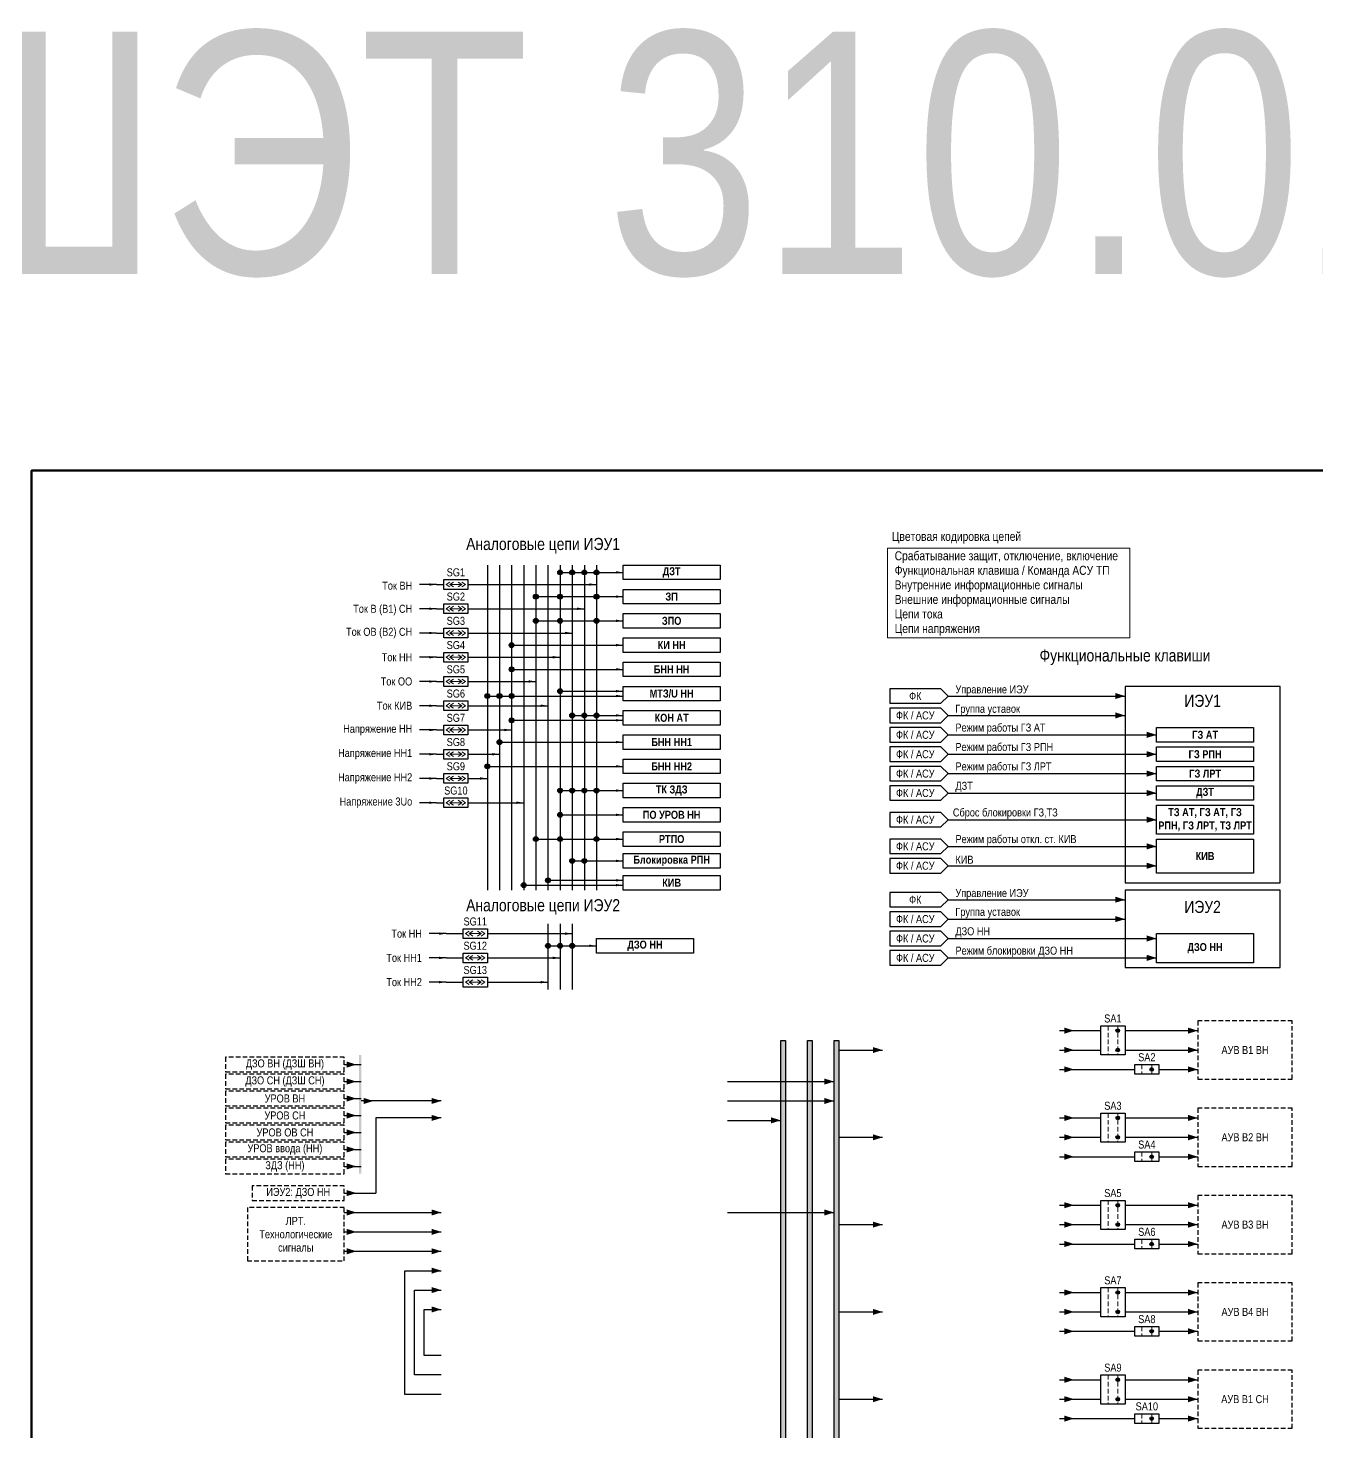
# Model space of a CAD drawing. Header units: millimetres. Extents: x 25558 to 49929, y 1902 to 19390.
# Drawn here: x 26077 to 26608, y 14968 to 15546 of the extents above; entities that cross this region are included whole.
import ezdxf
from ezdxf.enums import TextEntityAlignment as Align

# ---------------------------------------------------------------- set-up
doc = ezdxf.new("R2010")
doc.units = ezdxf.units.MM
doc.linetypes.add('штриховая2', pattern=[9.525, 6.35, -3.175])
for name, color, linetype, lineweight in [('Основная', 7, 'Continuous', 30), ('Отключение_включение', 1, 'Continuous', 30), ('Тонкая', 7, 'Continuous', 5), ('Цепи внешние', 84, 'Continuous', 30), ('Цепи внутренние', 5, 'Continuous', 30), ('Цепи ТН', 200, 'Continuous', 30), ('Цепи ТТ', 23, 'Continuous', 30), ('Цепь - ФК и АСУ', 132, 'Continuous', 30), ('Штриховая', 7, 'штриховая2', 20)]:
    doc.layers.add(name, color=color, linetype=linetype, lineweight=lineweight)
doc.styles.add('Narrow', font='ARIALN.TTF')

msp = doc.modelspace()

# ---------------------------------------------------------------- hatches: boundary and pattern name
h = msp.add_hatch(color=1)
h.dxf.hatch_style = 1
h.paths.add_polyline_path([(26213, 15074), (26214, 15074), (26214, 15123), (26213, 15123)])
at = {"layer": 'Отключение_включение'}
h = msp.add_hatch(color=256, dxfattribs=at)
h.dxf.hatch_style = 1
h.paths.add_polyline_path([(26411, 15129), (26409, 15129), (26409, 14644), (26411, 14644)])
at = {"layer": 'Тонкая', "lineweight": 25, "ltscale": 0.25}
h = msp.add_hatch(color=256, dxfattribs=at)
edge = h.paths.add_edge_path()
edge.add_arc((26526, 15133), 0.75, 0, 360)
h = msp.add_hatch(color=256, dxfattribs=at)
edge = h.paths.add_edge_path()
edge.add_arc((26526, 15125), 0.75, 0, 360)
h = msp.add_hatch(color=256, dxfattribs=at)
edge = h.paths.add_edge_path()
edge.add_arc((26540, 15117), 0.75, 0, 360)
h = msp.add_hatch(color=256, dxfattribs=at)
edge = h.paths.add_edge_path()
edge.add_arc((26526, 15097), 0.75, 0, 360)
h = msp.add_hatch(color=256, dxfattribs=at)
edge = h.paths.add_edge_path()
edge.add_arc((26526, 15089), 0.75, 0, 360)
h = msp.add_hatch(color=256, dxfattribs=at)
edge = h.paths.add_edge_path()
edge.add_arc((26540, 15081), 0.75, 0, 360)
h = msp.add_hatch(color=256, dxfattribs=at)
edge = h.paths.add_edge_path()
edge.add_arc((26526, 15061), 0.75, 0, 360)
h = msp.add_hatch(color=256, dxfattribs=at)
edge = h.paths.add_edge_path()
edge.add_arc((26526, 15053), 0.75, 0, 360)
h = msp.add_hatch(color=256, dxfattribs=at)
edge = h.paths.add_edge_path()
edge.add_arc((26540, 15045), 0.75, 0, 360)
h = msp.add_hatch(color=256, dxfattribs=at)
edge = h.paths.add_edge_path()
edge.add_arc((26526, 15025), 0.75, 0, 360)
h = msp.add_hatch(color=256, dxfattribs=at)
edge = h.paths.add_edge_path()
edge.add_arc((26526, 15017), 0.75, 0, 360)
h = msp.add_hatch(color=256, dxfattribs=at)
edge = h.paths.add_edge_path()
edge.add_arc((26540, 15009), 0.75, 0, 360)
h = msp.add_hatch(color=256, dxfattribs=at)
edge = h.paths.add_edge_path()
edge.add_arc((26526, 14989), 0.75, 0, 360)
h = msp.add_hatch(color=256, dxfattribs=at)
edge = h.paths.add_edge_path()
edge.add_arc((26526, 14981), 0.75, 0, 360)
h = msp.add_hatch(color=256, dxfattribs=at)
edge = h.paths.add_edge_path()
edge.add_arc((26540, 14973), 0.75, 0, 360)
at = {"layer": 'Цепи внутренние', "ltscale": 0.3}
h = msp.add_hatch(color=256, dxfattribs=at)
h.dxf.hatch_style = 1
h.paths.add_polyline_path([(26389, 15129), (26387, 15129), (26387, 14644), (26389, 14644)])
h = msp.add_hatch(color=256, dxfattribs=at)
h.dxf.hatch_style = 1
h.paths.add_polyline_path([(26400, 15129), (26398, 15129), (26398, 14644), (26400, 14644)])
at = {"layer": 'Цепи ТН'}
h = msp.add_hatch(color=256, dxfattribs=at)
h.dxf.hatch_style = 1
h.paths.add_polyline_path([(26277, 15292, 1), (26275, 15292, 1)])
h = msp.add_hatch(color=256, dxfattribs=at)
h.dxf.hatch_style = 1
h.paths.add_polyline_path([(26277, 15282, 1), (26275, 15282, 1)])
h = msp.add_hatch(color=256, dxfattribs=at)
h.dxf.hatch_style = 1
h.paths.add_polyline_path([(26267, 15271, 1), (26265, 15271, 1)])
h = msp.add_hatch(color=256, dxfattribs=at)
h.dxf.hatch_style = 1
h.paths.add_polyline_path([(26272, 15271, 1), (26270, 15271, 1)])
h = msp.add_hatch(color=256, dxfattribs=at)
h.dxf.hatch_style = 1
h.paths.add_polyline_path([(26277, 15271, 1), (26275, 15271, 1)])
h = msp.add_hatch(color=256, dxfattribs=at)
h.dxf.hatch_style = 1
h.paths.add_polyline_path([(26277, 15261, 1), (26275, 15261, 1)])
h = msp.add_hatch(color=256, dxfattribs=at)
h.dxf.hatch_style = 1
h.paths.add_polyline_path([(26272, 15252, 1), (26270, 15252, 1)])
h = msp.add_hatch(color=256, dxfattribs=at)
h.dxf.hatch_style = 1
h.paths.add_polyline_path([(26267, 15242, 1), (26265, 15242, 1)])
h = msp.add_hatch(color=256, dxfattribs=at)
h.dxf.hatch_style = 1
h.paths.add_polyline_path([(26282, 15193, 1), (26280, 15193, 1)])
at = {"layer": 'Цепи ТТ'}
h = msp.add_hatch(color=256, dxfattribs=at)
h.dxf.hatch_style = 1
h.paths.add_polyline_path([(26297, 15322, 1), (26295, 15322, 1)])
h = msp.add_hatch(color=256, dxfattribs=at)
h.dxf.hatch_style = 1
h.paths.add_polyline_path([(26302, 15322, 1), (26300, 15322, 1)])
h = msp.add_hatch(color=256, dxfattribs=at)
h.dxf.hatch_style = 1
h.paths.add_polyline_path([(26307, 15322, 1), (26305, 15322, 1)])
h = msp.add_hatch(color=256, dxfattribs=at)
h.dxf.hatch_style = 1
h.paths.add_polyline_path([(26312, 15322, 1), (26310, 15322, 1)])
h = msp.add_hatch(color=256, dxfattribs=at)
h.dxf.hatch_style = 1
h.paths.add_polyline_path([(26287, 15312, 1), (26285, 15312, 1)])
h = msp.add_hatch(color=256, dxfattribs=at)
h.dxf.hatch_style = 1
h.paths.add_polyline_path([(26297, 15312, 1), (26295, 15312, 1)])
h = msp.add_hatch(color=256, dxfattribs=at)
h.dxf.hatch_style = 1
h.paths.add_polyline_path([(26312, 15312, 1), (26310, 15312, 1)])
h = msp.add_hatch(color=256, dxfattribs=at)
h.dxf.hatch_style = 1
h.paths.add_polyline_path([(26287, 15302, 1), (26285, 15302, 1)])
h = msp.add_hatch(color=256, dxfattribs=at)
h.dxf.hatch_style = 1
h.paths.add_polyline_path([(26297, 15302, 1), (26295, 15302, 1)])
h = msp.add_hatch(color=256, dxfattribs=at)
h.dxf.hatch_style = 1
h.paths.add_polyline_path([(26312, 15302, 1), (26310, 15302, 1)])
h = msp.add_hatch(color=256, dxfattribs=at)
h.dxf.hatch_style = 1
h.paths.add_polyline_path([(26297, 15273, 1), (26295, 15273, 1)])
h = msp.add_hatch(color=256, dxfattribs=at)
h.dxf.hatch_style = 1
h.paths.add_polyline_path([(26302, 15263, 1), (26300, 15263, 1)])
h = msp.add_hatch(color=256, dxfattribs=at)
h.dxf.hatch_style = 1
h.paths.add_polyline_path([(26307, 15263, 1), (26305, 15263, 1)])
h = msp.add_hatch(color=256, dxfattribs=at)
h.dxf.hatch_style = 1
h.paths.add_polyline_path([(26312, 15263, 1), (26310, 15263, 1)])
h = msp.add_hatch(color=256, dxfattribs=at)
h.dxf.hatch_style = 1
h.paths.add_polyline_path([(26297, 15232, 1), (26295, 15232, 1)])
h = msp.add_hatch(color=256, dxfattribs=at)
h.dxf.hatch_style = 1
h.paths.add_polyline_path([(26302, 15232, 1), (26300, 15232, 1)])
h = msp.add_hatch(color=256, dxfattribs=at)
h.dxf.hatch_style = 1
h.paths.add_polyline_path([(26307, 15232, 1), (26305, 15232, 1)])
h = msp.add_hatch(color=256, dxfattribs=at)
h.dxf.hatch_style = 1
h.paths.add_polyline_path([(26312, 15232, 1), (26310, 15232, 1)])
h = msp.add_hatch(color=256, dxfattribs=at)
h.dxf.hatch_style = 1
h.paths.add_polyline_path([(26297, 15222, 1), (26295, 15222, 1)])
h = msp.add_hatch(color=256, dxfattribs=at)
h.dxf.hatch_style = 1
h.paths.add_polyline_path([(26287, 15212, 1), (26285, 15212, 1)])
h = msp.add_hatch(color=256, dxfattribs=at)
h.dxf.hatch_style = 1
h.paths.add_polyline_path([(26297, 15212, 1), (26295, 15212, 1)])
h = msp.add_hatch(color=256, dxfattribs=at)
h.dxf.hatch_style = 1
h.paths.add_polyline_path([(26312, 15212, 1), (26310, 15212, 1)])
h = msp.add_hatch(color=256, dxfattribs=at)
h.dxf.hatch_style = 1
h.paths.add_polyline_path([(26302, 15203, 1), (26300, 15203, 1)])
h = msp.add_hatch(color=256, dxfattribs=at)
h.dxf.hatch_style = 1
h.paths.add_polyline_path([(26307, 15203, 1), (26305, 15203, 1)])
h = msp.add_hatch(color=256, dxfattribs=at)
h.dxf.hatch_style = 1
h.paths.add_polyline_path([(26292, 15195, 1), (26290, 15195, 1)])
h = msp.add_hatch(color=256, dxfattribs=at)
h.dxf.hatch_style = 1
h.paths.add_polyline_path([(26292, 15168, 1), (26290, 15168, 1)])
h = msp.add_hatch(color=256, dxfattribs=at)
h.dxf.hatch_style = 1
h.paths.add_polyline_path([(26297, 15168, 1), (26295, 15168, 1)])
h = msp.add_hatch(color=256, dxfattribs=at)
h.dxf.hatch_style = 1
h.paths.add_polyline_path([(26302, 15168, 1), (26300, 15168, 1)])

# ---------------------------------------------------------------- linework, layer by layer
at = {"layer": 'Основная'}
for points in [[(26322, 15325), (26362, 15325), (26362, 15319), (26322, 15319)], [(26248, 15319), (26258, 15319), (26258, 15315), (26248, 15315)], [(26322, 15315), (26362, 15315), (26362, 15309), (26322, 15309)], [(26248, 15309), (26258, 15309), (26258, 15305), (26248, 15305)], [(26322, 15305), (26362, 15305), (26362, 15299), (26322, 15299)], [(26248, 15299), (26258, 15299), (26258, 15295), (26248, 15295)], [(26322, 15295), (26362, 15295), (26362, 15289), (26322, 15289)], [(26248, 15289), (26258, 15289), (26258, 15285), (26248, 15285)], [(26322, 15285), (26362, 15285), (26362, 15279), (26322, 15279)], [(26248, 15279), (26258, 15279), (26258, 15275), (26248, 15275)], [(26322, 15275), (26362, 15275), (26362, 15269), (26322, 15269)], [(26248, 15269), (26258, 15269), (26258, 15265), (26248, 15265)], [(26322, 15265), (26362, 15265), (26362, 15259), (26322, 15259)], [(26248, 15259), (26258, 15259), (26258, 15255), (26248, 15255)], [(26542, 15258), (26582, 15258), (26582, 15252), (26542, 15252)], [(26322, 15255), (26362, 15255), (26362, 15249), (26322, 15249)], [(26248, 15249), (26258, 15249), (26258, 15245), (26248, 15245)], [(26322, 15245), (26362, 15245), (26362, 15239), (26322, 15239)], [(26542, 15250), (26582, 15250), (26582, 15244), (26542, 15244)], [(26542, 15242), (26582, 15242), (26582, 15236), (26542, 15236)], [(26248, 15239), (26258, 15239), (26258, 15235), (26248, 15235)], [(26322, 15235), (26362, 15235), (26362, 15229), (26322, 15229)], [(26542, 15234), (26582, 15234), (26582, 15228), (26542, 15228)], [(26248, 15229), (26258, 15229), (26258, 15225), (26248, 15225)], [(26322, 15225), (26362, 15225), (26362, 15219), (26322, 15219)], [(26542, 15226), (26582, 15226), (26582, 15214), (26542, 15214)], [(26322, 15215), (26362, 15215), (26362, 15209), (26322, 15209)], [(26542, 15212), (26582, 15212), (26582, 15198), (26542, 15198)], [(26322, 15206), (26362, 15206), (26362, 15200), (26322, 15200)], [(26322, 15197), (26362, 15197), (26362, 15191), (26322, 15191)], [(26256, 15175), (26266, 15175), (26266, 15171), (26256, 15171)], [(26311, 15171), (26351, 15171), (26351, 15165), (26311, 15165)], [(26542, 15173), (26582, 15173), (26582, 15161), (26542, 15161)], [(26256, 15165), (26266, 15165), (26266, 15161), (26256, 15161)], [(26256, 15155), (26266, 15155), (26266, 15151), (26256, 15151)], [(26519, 15135), (26529, 15135), (26529, 15123), (26519, 15123)], [(26533, 15119), (26543, 15119), (26543, 15115), (26533, 15115)], [(26519, 15099), (26529, 15099), (26529, 15087), (26519, 15087)], [(26533, 15083), (26543, 15083), (26543, 15079), (26533, 15079)], [(26519, 15063), (26529, 15063), (26529, 15051), (26519, 15051)], [(26533, 15047), (26543, 15047), (26543, 15043), (26533, 15043)], [(26519, 15027), (26529, 15027), (26529, 15015), (26519, 15015)], [(26533, 15011), (26543, 15011), (26543, 15007), (26533, 15007)], [(26519, 14991), (26529, 14991), (26529, 14979), (26519, 14979)], [(26533, 14975), (26543, 14975), (26543, 14971), (26533, 14971)]]:
    msp.add_lwpolyline(points, close=True, dxfattribs=at)
at = {"layer": 'Основная', "ltscale": 0.3}
for points in [[(26529, 15194), (26593, 15194), (26593, 15275), (26529, 15275)], [(26529, 15159), (26593, 15159), (26593, 15191), (26529, 15191)]]:
    msp.add_lwpolyline(points, close=True, dxfattribs=at)
at = {"layer": 'Отключение_включение'}
for p, q in [((26502, 15133), (26519, 15133)), ((26529, 15133), (26559, 15133)), ((26411, 15125), (26429, 15125)), ((26207, 15119), (26214, 15119)), ((26207, 15112), (26214, 15112)), ((26365, 15112), (26409, 15112)), ((26207, 15105), (26214, 15105)), ((26365, 15104), (26409, 15104)), ((26207, 15098), (26214, 15098)), ((26247, 15097), (26220, 15097)), ((26220, 15097), (26220, 15066)), ((26502, 15097), (26519, 15097)), ((26529, 15097), (26559, 15097)), ((26207, 15091), (26214, 15091)), ((26411, 15089), (26429, 15089)), ((26207, 15084), (26214, 15084)), ((26207, 15077), (26214, 15077)), ((26207, 15066), (26220, 15066)), ((26502, 15061), (26519, 15061)), ((26529, 15061), (26559, 15061)), ((26365, 15058), (26409, 15058)), ((26411, 15053), (26429, 15053)), ((26502, 15025), (26519, 15025)), ((26529, 15025), (26559, 15025)), ((26411, 15017), (26429, 15017)), ((26502, 14989), (26519, 14989)), ((26529, 14989), (26559, 14989)), ((26411, 14981), (26429, 14981))]:
    msp.add_line(p, q, dxfattribs=at)
for points in [[(26508, 15133, 0, 2.5, 0), (26504, 15133, 0, 0, 0)], [(26559, 15133, 0, 2.5, 0), (26555, 15133, 0, 0, 0)], [(26429, 15125, 0, 2.5, 0), (26425, 15125, 0, 0, 0)], [(26212, 15119, 0, 2.5, 0), (26208, 15119, 0, 0, 0)], [(26212, 15112, 0, 2.5, 0), (26208, 15112, 0, 0, 0)], [(26409, 15112, 0, 2.5, 0), (26405, 15112, 0, 0, 0)], [(26212, 15105, 0, 2.5, 0), (26208, 15105, 0, 0, 0)], [(26219, 15104, 0, 2.5, 0), (26215, 15104, 0, 0, 0)], [(26247, 15104, 0, 2.5, 0), (26243, 15104, 0, 0, 0)], [(26409, 15104, 0, 2.5, 0), (26405, 15104, 0, 0, 0)], [(26212, 15098, 0, 2.5, 0), (26208, 15098, 0, 0, 0)], [(26247, 15097, 0, 2.5, 0), (26243, 15097, 0, 0, 0)], [(26508, 15097, 0, 2.5, 0), (26504, 15097, 0, 0, 0)], [(26559, 15097, 0, 2.5, 0), (26555, 15097, 0, 0, 0)], [(26212, 15091, 0, 2.5, 0), (26208, 15091, 0, 0, 0)], [(26429, 15089, 0, 2.5, 0), (26425, 15089, 0, 0, 0)], [(26212, 15084, 0, 2.5, 0), (26208, 15084, 0, 0, 0)], [(26212, 15077, 0, 2.5, 0), (26208, 15077, 0, 0, 0)], [(26212, 15066, 0, 2.5, 0), (26208, 15066, 0, 0, 0)], [(26508, 15061, 0, 2.5, 0), (26504, 15061, 0, 0, 0)], [(26559, 15061, 0, 2.5, 0), (26555, 15061, 0, 0, 0)], [(26409, 15058, 0, 2.5, 0), (26405, 15058, 0, 0, 0)], [(26429, 15053, 0, 2.5, 0), (26425, 15053, 0, 0, 0)], [(26508, 15025, 0, 2.5, 0), (26504, 15025, 0, 0, 0)], [(26559, 15025, 0, 2.5, 0), (26555, 15025, 0, 0, 0)], [(26429, 15017, 0, 2.5, 0), (26425, 15017, 0, 0, 0)], [(26508, 14989, 0, 2.5, 0), (26504, 14989, 0, 0, 0)], [(26559, 14989, 0, 2.5, 0), (26555, 14989, 0, 0, 0)], [(26429, 14981, 0, 2.5, 0), (26425, 14981, 0, 0, 0)]]:
    msp.add_lwpolyline(points, format="xyseb", dxfattribs=at)
msp.add_lwpolyline([(26409, 15129), (26411, 15129), (26411, 14644), (26409, 14644)], close=True, dxfattribs=at)
msp.add_lwpolyline([(26247, 15104), (26214, 15104)], dxfattribs=at)
at = {"layer": 'Тонкая', "ltscale": 0.25}
for p, q in [((26249, 15317), (26250.5, 15318)), ((26250.5, 15316), (26249, 15317)), ((26250.5, 15317), (26252, 15318)), ((26252, 15316), (26250.5, 15317)), ((26255.5, 15317), (26254, 15318)), ((26254, 15316), (26255.5, 15317)), ((26257, 15317), (26255.5, 15318)), ((26255.5, 15316), (26257, 15317)), ((26249, 15307), (26250.5, 15308)), ((26250.5, 15306), (26249, 15307)), ((26250.5, 15307), (26252, 15308)), ((26252, 15306), (26250.5, 15307)), ((26255.5, 15307), (26254, 15308)), ((26254, 15306), (26255.5, 15307)), ((26257, 15307), (26255.5, 15308)), ((26255.5, 15306), (26257, 15307)), ((26249, 15297), (26250.5, 15298)), ((26250.5, 15296), (26249, 15297)), ((26250.5, 15297), (26252, 15298)), ((26252, 15296), (26250.5, 15297)), ((26255.5, 15297), (26254, 15298)), ((26254, 15296), (26255.5, 15297)), ((26257, 15297), (26255.5, 15298)), ((26255.5, 15296), (26257, 15297)), ((26249, 15287), (26250.5, 15288)), ((26250.5, 15286), (26249, 15287)), ((26250.5, 15287), (26252, 15288)), ((26252, 15286), (26250.5, 15287)), ((26255.5, 15287), (26254, 15288)), ((26254, 15286), (26255.5, 15287)), ((26257, 15287), (26255.5, 15288)), ((26255.5, 15286), (26257, 15287)), ((26249, 15277), (26250.5, 15278)), ((26250.5, 15276), (26249, 15277)), ((26250.5, 15277), (26252, 15278)), ((26252, 15276), (26250.5, 15277)), ((26255.5, 15277), (26254, 15278)), ((26254, 15276), (26255.5, 15277)), ((26257, 15277), (26255.5, 15278)), ((26255.5, 15276), (26257, 15277)), ((26249, 15267), (26250.5, 15268)), ((26250.5, 15267), (26252, 15268)), ((26255.5, 15267), (26254, 15268)), ((26257, 15267), (26255.5, 15268)), ((26250.5, 15266), (26249, 15267)), ((26252, 15266), (26250.5, 15267)), ((26254, 15266), (26255.5, 15267)), ((26255.5, 15266), (26257, 15267)), ((26249, 15257), (26250.5, 15258)), ((26250.5, 15256), (26249, 15257)), ((26250.5, 15257), (26252, 15258)), ((26252, 15256), (26250.5, 15257)), ((26255.5, 15257), (26254, 15258)), ((26254, 15256), (26255.5, 15257)), ((26257, 15257), (26255.5, 15258)), ((26255.5, 15256), (26257, 15257)), ((26249, 15247), (26250.5, 15248)), ((26250.5, 15246), (26249, 15247)), ((26250.5, 15247), (26252, 15248)), ((26252, 15246), (26250.5, 15247)), ((26255.5, 15247), (26254, 15248)), ((26254, 15246), (26255.5, 15247)), ((26257, 15247), (26255.5, 15248)), ((26255.5, 15246), (26257, 15247)), ((26249, 15237), (26250.5, 15238)), ((26250.5, 15236), (26249, 15237)), ((26250.5, 15237), (26252, 15238)), ((26252, 15236), (26250.5, 15237)), ((26255.5, 15237), (26254, 15238)), ((26254, 15236), (26255.5, 15237)), ((26257, 15237), (26255.5, 15238)), ((26255.5, 15236), (26257, 15237)), ((26249, 15227), (26250.5, 15228)), ((26250.5, 15227), (26252, 15228)), ((26255.5, 15227), (26254, 15228)), ((26257, 15227), (26255.5, 15228)), ((26250.5, 15226), (26249, 15227)), ((26252, 15226), (26250.5, 15227)), ((26254, 15226), (26255.5, 15227)), ((26255.5, 15226), (26257, 15227)), ((26257, 15173), (26258.5, 15174)), ((26258.5, 15172), (26257, 15173)), ((26258.5, 15173), (26260, 15174)), ((26260, 15172), (26258.5, 15173)), ((26263.5, 15173), (26262, 15174)), ((26262, 15172), (26263.5, 15173)), ((26265, 15173), (26263.5, 15174)), ((26263.5, 15172), (26265, 15173)), ((26257, 15163), (26258.5, 15164)), ((26258.5, 15163), (26260, 15164)), ((26263.5, 15163), (26262, 15164)), ((26265, 15163), (26263.5, 15164)), ((26258.5, 15162), (26257, 15163)), ((26260, 15162), (26258.5, 15163)), ((26262, 15162), (26263.5, 15163)), ((26263.5, 15162), (26265, 15163)), ((26257, 15153), (26258.5, 15154)), ((26258.5, 15152), (26257, 15153)), ((26258.5, 15153), (26260, 15154)), ((26260, 15152), (26258.5, 15153)), ((26263.5, 15153), (26262, 15154)), ((26262, 15152), (26263.5, 15153)), ((26265, 15153), (26263.5, 15154)), ((26263.5, 15152), (26265, 15153))]:
    msp.add_line(p, q, dxfattribs=at)
at = {"layer": 'Тонкая'}
for p, q in [((26255.5, 15317), (26250.5, 15317)), ((26255.5, 15307), (26250.5, 15307)), ((26255.5, 15297), (26250.5, 15297)), ((26255.5, 15287), (26250.5, 15287)), ((26255.5, 15277), (26250.5, 15277)), ((26255.5, 15267), (26250.5, 15267)), ((26255.5, 15257), (26250.5, 15257)), ((26255.5, 15247), (26250.5, 15247)), ((26255.5, 15237), (26250.5, 15237)), ((26255.5, 15227), (26250.5, 15227)), ((26263.5, 15173), (26258.5, 15173)), ((26263.5, 15163), (26258.5, 15163)), ((26263.5, 15153), (26258.5, 15153))]:
    msp.add_line(p, q, dxfattribs=at)
at = {"layer": 'Тонкая', "color": 3, "lineweight": 50}
msp.add_lwpolyline([(26672, 14524), (26078, 14524), (26078, 15364), (26672, 15364)], close=True, dxfattribs=at)
at = {"layer": 'Тонкая', "ltscale": 0.3}
msp.add_lwpolyline([(26431, 15332), (26531, 15332), (26531, 15295), (26431, 15295)], close=True, dxfattribs=at)
at = {"layer": 'Тонкая', "lineweight": 25, "ltscale": 0.25}
for centre in [(26526, 15133), (26526, 15125), (26540, 15117), (26526, 15097), (26526, 15089), (26540, 15081), (26526, 15061), (26526, 15053), (26540, 15045), (26526, 15025), (26526, 15017), (26540, 15009), (26526, 14989), (26526, 14981), (26540, 14973)]:
    msp.add_circle(centre, 0.75, dxfattribs=at)
at = {"layer": 'Цепи внешние', "ltscale": 0.3}
for p, q in [((26502, 15125), (26519, 15125)), ((26529, 15125), (26559, 15125)), ((26502, 15117), (26533, 15117)), ((26543, 15117), (26559, 15117)), ((26502, 15089), (26519, 15089)), ((26529, 15089), (26559, 15089)), ((26502, 15081), (26533, 15081)), ((26543, 15081), (26559, 15081)), ((26207, 15058), (26247, 15058)), ((26207, 15050), (26247, 15050)), ((26502, 15053), (26519, 15053)), ((26529, 15053), (26559, 15053)), ((26502, 15045), (26533, 15045)), ((26543, 15045), (26559, 15045)), ((26207, 15042), (26247, 15042)), ((26502, 15017), (26519, 15017)), ((26529, 15017), (26559, 15017)), ((26502, 15009), (26533, 15009)), ((26543, 15009), (26559, 15009)), ((26502, 14981), (26519, 14981)), ((26529, 14981), (26559, 14981)), ((26502, 14973), (26533, 14973)), ((26543, 14973), (26559, 14973))]:
    msp.add_line(p, q, dxfattribs=at)
at = {"layer": 'Цепи внешние', "linetype": 'штриховая2', "ltscale": 0.3}
for points in [[(26598, 15137), (26559, 15137), (26559, 15113), (26598, 15113)], [(26207, 15122), (26158, 15122), (26158, 15116), (26207, 15116)], [(26207, 15115), (26158, 15115), (26158, 15109), (26207, 15109)], [(26207, 15108), (26158, 15108), (26158, 15102), (26207, 15102)], [(26207, 15101), (26158, 15101), (26158, 15095), (26207, 15095)], [(26598, 15101), (26559, 15101), (26559, 15077), (26598, 15077)], [(26207, 15094), (26158, 15094), (26158, 15088), (26207, 15088)], [(26207, 15087), (26158, 15087), (26158, 15081), (26207, 15081)], [(26207, 15080), (26158, 15080), (26158, 15074), (26207, 15074)], [(26207, 15060), (26167, 15060), (26167, 15038), (26207, 15038)], [(26598, 15065), (26559, 15065), (26559, 15041), (26598, 15041)], [(26598, 15029), (26559, 15029), (26559, 15005), (26598, 15005)], [(26598, 14993), (26559, 14993), (26559, 14969), (26598, 14969)]]:
    msp.add_lwpolyline(points, close=True, dxfattribs=at)
at = {"layer": 'Цепи внешние', "ltscale": 0.3}
for points in [[(26508, 15125, 0, 2.5, 0), (26504, 15125, 0, 0, 0)], [(26559, 15125, 0, 2.5, 0), (26555, 15125, 0, 0, 0)], [(26508, 15117, 0, 2.5, 0), (26504, 15117, 0, 0, 0)], [(26559, 15117, 0, 2.5, 0), (26555, 15117, 0, 0, 0)], [(26508, 15089, 0, 2.5, 0), (26504, 15089, 0, 0, 0)], [(26559, 15089, 0, 2.5, 0), (26555, 15089, 0, 0, 0)], [(26508, 15081, 0, 2.5, 0), (26504, 15081, 0, 0, 0)], [(26559, 15081, 0, 2.5, 0), (26555, 15081, 0, 0, 0)], [(26212, 15058, 0, 2.5, 0), (26208, 15058, 0, 0, 0)], [(26247, 15058, 0, 2.5, 0), (26243, 15058, 0, 0, 0)], [(26508, 15053, 0, 2.5, 0), (26504, 15053, 0, 0, 0)], [(26559, 15053, 0, 2.5, 0), (26555, 15053, 0, 0, 0)], [(26212, 15050, 0, 2.5, 0), (26208, 15050, 0, 0, 0)], [(26247, 15050, 0, 2.5, 0), (26243, 15050, 0, 0, 0)], [(26212, 15042, 0, 2.5, 0), (26208, 15042, 0, 0, 0)], [(26247, 15042, 0, 2.5, 0), (26243, 15042, 0, 0, 0)], [(26508, 15045, 0, 2.5, 0), (26504, 15045, 0, 0, 0)], [(26559, 15045, 0, 2.5, 0), (26555, 15045, 0, 0, 0)], [(26508, 15017, 0, 2.5, 0), (26504, 15017, 0, 0, 0)], [(26559, 15017, 0, 2.5, 0), (26555, 15017, 0, 0, 0)], [(26508, 15009, 0, 2.5, 0), (26504, 15009, 0, 0, 0)], [(26559, 15009, 0, 2.5, 0), (26555, 15009, 0, 0, 0)], [(26508, 14981, 0, 2.5, 0), (26504, 14981, 0, 0, 0)], [(26559, 14981, 0, 2.5, 0), (26555, 14981, 0, 0, 0)], [(26508, 14973, 0, 2.5, 0), (26504, 14973, 0, 0, 0)], [(26559, 14973, 0, 2.5, 0), (26555, 14973, 0, 0, 0)]]:
    msp.add_lwpolyline(points, format="xyseb", dxfattribs=at)
at = {"layer": 'Цепи внутренние', "ltscale": 0.3}
for p, q in [((26365, 15096), (26387, 15096)), ((26232, 14983), (26232, 15034)), ((26232, 15034), (26247, 15034)), ((26236, 14991), (26236, 15026)), ((26236, 15026), (26247, 15026)), ((26240, 14999), (26240, 15018)), ((26240, 15018), (26247, 15018)), ((26247, 14999), (26240, 14999)), ((26247, 14991), (26236, 14991)), ((26247, 14983), (26232, 14983))]:
    msp.add_line(p, q, dxfattribs=at)
for points in [[(26387, 15129), (26389, 15129), (26389, 14644), (26387, 14644)], [(26398, 15129), (26400, 15129), (26400, 14644), (26398, 14644)]]:
    msp.add_lwpolyline(points, close=True, dxfattribs=at)
for points in [[(26387, 15096, 0, 2.5, 0), (26383, 15096, 0, 0, 0)], [(26247, 15034, 0, 2.5, 0), (26243, 15034, 0, 0, 0)], [(26247, 15026, 0, 2.5, 0), (26243, 15026, 0, 0, 0)], [(26247, 15018, 0, 2.5, 0), (26243, 15018, 0, 0, 0)]]:
    msp.add_lwpolyline(points, format="xyseb", dxfattribs=at)
at = {"layer": 'Цепи внутренние', "linetype": 'штриховая2', "ltscale": 0.3}
msp.add_lwpolyline([(26207, 15069), (26169, 15069), (26169, 15063), (26207, 15063)], close=True, dxfattribs=at)
at = {"layer": 'Цепи ТН'}
for p, q in [((26276, 15292), (26322, 15292)), ((26276, 15282), (26322, 15282)), ((26266, 15271), (26322, 15271)), ((26258, 15257), (26276, 15257)), ((26276, 15261), (26322, 15261)), ((26271, 15252), (26322, 15252)), ((26258, 15247), (26271, 15247)), ((26266, 15242), (26322, 15242)), ((26258, 15237), (26266, 15237)), ((26258, 15227), (26281, 15227)), ((26281, 15193), (26322, 15193))]:
    msp.add_line(p, q, dxfattribs=at)
for points in [[(26266, 15325), (26266, 15191)], [(26271, 15325), (26271, 15191)], [(26276, 15325), (26276, 15191)], [(26281, 15325), (26281, 15191)], [(26245, 15257), (26238, 15257)], [(26245, 15257), (26248, 15257)], [(26245, 15247), (26238, 15247)], [(26245, 15247), (26248, 15247)], [(26245, 15237), (26238, 15237)], [(26245, 15237), (26248, 15237)], [(26245, 15227), (26238, 15227)], [(26245, 15227), (26248, 15227)]]:
    msp.add_lwpolyline(points, dxfattribs=at)
for points in [[(26322, 15292, 0, 1, 0), (26319, 15292, 0, 0, 0)], [(26322, 15282, 0, 1, 0), (26319, 15282, 0, 0, 0)], [(26322, 15271, 0, 1, 0), (26319, 15271, 0, 0, 0)], [(26245, 15257, 0, 1, 0), (26242, 15257, 0, 0, 0)], [(26276, 15257, 0, 1, 0), (26273, 15257, 0, 0, 0)], [(26322, 15261, 0, 1, 0), (26319, 15261, 0, 0, 0)], [(26322, 15252, 0, 1, 0), (26319, 15252, 0, 0, 0)], [(26245, 15247, 0, 1, 0), (26242, 15247, 0, 0, 0)], [(26271, 15247, 0, 1, 0), (26268, 15247, 0, 0, 0)], [(26322, 15242, 0, 1, 0), (26319, 15242, 0, 0, 0)], [(26245, 15237, 0, 1, 0), (26242, 15237, 0, 0, 0)], [(26266, 15237, 0, 1, 0), (26263, 15237, 0, 0, 0)], [(26245, 15227, 0, 1, 0), (26242, 15227, 0, 0, 0)], [(26281, 15227, 0, 1, 0), (26278, 15227, 0, 0, 0)], [(26322, 15193, 0, 1, 0), (26319, 15193, 0, 0, 0)]]:
    msp.add_lwpolyline(points, format="xyseb", dxfattribs=at)
for centre in [(26276, 15292), (26276, 15282), (26266, 15271), (26271, 15271), (26276, 15271), (26276, 15261), (26271, 15252), (26266, 15242), (26281, 15193)]:
    msp.add_circle(centre, 1, dxfattribs=at)
at = {"layer": 'Цепи ТТ', "ltscale": 0.3}
for p, q in [((26258, 15307), (26306, 15307)), ((26258, 15287), (26296, 15287)), ((26258, 15267), (26291, 15267)), ((26291, 15177), (26291, 15150)), ((26296, 15177), (26296, 15150)), ((26301, 15177), (26301, 15150)), ((26266, 15173), (26301, 15173)), ((26266, 15163), (26296, 15163)), ((26266, 15153), (26291, 15153))]:
    msp.add_line(p, q, dxfattribs=at)
at = {"layer": 'Цепи ТТ'}
msp.add_line((26258, 15277), (26286, 15277), dxfattribs=at)
for points in [[(26286, 15325), (26286, 15191)], [(26291, 15325), (26291, 15191)], [(26296, 15325), (26296, 15191)], [(26301, 15325), (26301, 15191)], [(26245, 15277), (26238, 15277)], [(26245, 15277), (26248, 15277)]]:
    msp.add_lwpolyline(points, dxfattribs=at)
at = {"layer": 'Цепи ТТ', "ltscale": 0.3}
for points in [[(26296, 15322), (26322, 15322)], [(26306, 15325), (26306, 15191)], [(26311, 15325), (26311, 15191)], [(26245, 15317), (26238, 15317)], [(26245, 15317), (26248, 15317)], [(26258, 15317), (26311, 15317)], [(26286, 15312), (26322, 15312)], [(26245, 15307), (26238, 15307)], [(26245, 15307), (26248, 15307)], [(26245, 15297), (26238, 15297)], [(26245, 15297), (26248, 15297)], [(26258, 15297), (26301, 15297)], [(26286, 15302), (26322, 15302)], [(26245, 15287), (26238, 15287)], [(26245, 15287), (26248, 15287)], [(26296, 15273), (26322, 15273)], [(26245, 15267), (26238, 15267)], [(26245, 15267), (26248, 15267)], [(26301, 15263), (26322, 15263)], [(26296, 15232), (26322, 15232)], [(26296, 15222), (26322, 15222)], [(26286, 15212), (26322, 15212)], [(26301, 15203), (26322, 15203)], [(26291, 15195), (26322, 15195)], [(26249, 15173), (26242, 15173)], [(26249, 15173), (26256, 15173)], [(26291, 15168), (26311, 15168)], [(26249, 15163), (26242, 15163)], [(26249, 15163), (26256, 15163)], [(26249, 15153), (26242, 15153)], [(26249, 15153), (26256, 15153)]]:
    msp.add_lwpolyline(points, dxfattribs=at)
at = {"layer": 'Цепи ТТ'}
for points in [[(26322, 15322, 0, 1, 0), (26319, 15322, 0, 0, 0)], [(26245, 15317, 0, 1, 0), (26242, 15317, 0, 0, 0)], [(26311, 15317, 0, 1, 0), (26308, 15317, 0, 0, 0)], [(26322, 15312, 0, 1, 0), (26319, 15312, 0, 0, 0)], [(26245, 15307, 0, 1, 0), (26242, 15307, 0, 0, 0)], [(26306, 15307, 0, 1, 0), (26303, 15307, 0, 0, 0)], [(26245, 15297, 0, 1, 0), (26242, 15297, 0, 0, 0)], [(26301, 15297, 0, 1, 0), (26298, 15297, 0, 0, 0)], [(26322, 15302, 0, 1, 0), (26319, 15302, 0, 0, 0)], [(26245, 15287, 0, 1, 0), (26242, 15287, 0, 0, 0)], [(26296, 15287, 0, 1, 0), (26293, 15287, 0, 0, 0)], [(26245, 15277, 0, 1, 0), (26242, 15277, 0, 0, 0)], [(26286, 15277, 0, 1, 0), (26283, 15277, 0, 0, 0)], [(26322, 15273, 0, 1, 0), (26319, 15273, 0, 0, 0)], [(26245, 15267, 0, 1, 0), (26242, 15267, 0, 0, 0)], [(26291, 15267, 0, 1, 0), (26288, 15267, 0, 0, 0)], [(26322, 15263, 0, 1, 0), (26319, 15263, 0, 0, 0)], [(26322, 15232, 0, 1, 0), (26319, 15232, 0, 0, 0)], [(26322, 15222, 0, 1, 0), (26319, 15222, 0, 0, 0)], [(26322, 15212, 0, 1, 0), (26319, 15212, 0, 0, 0)], [(26322, 15203, 0, 1, 0), (26319, 15203, 0, 0, 0)], [(26322, 15195, 0, 1, 0), (26319, 15195, 0, 0, 0)], [(26249, 15173, 0, 1, 0), (26246, 15173, 0, 0, 0)], [(26301, 15173, 0, 1, 0), (26298, 15173, 0, 0, 0)], [(26311, 15168, 0, 1, 0), (26308, 15168, 0, 0, 0)], [(26249, 15163, 0, 1, 0), (26246, 15163, 0, 0, 0)], [(26296, 15163, 0, 1, 0), (26293, 15163, 0, 0, 0)], [(26249, 15153, 0, 1, 0), (26246, 15153, 0, 0, 0)], [(26291, 15153, 0, 1, 0), (26288, 15153, 0, 0, 0)]]:
    msp.add_lwpolyline(points, format="xyseb", dxfattribs=at)
for centre in [(26296, 15322), (26301, 15322), (26306, 15322), (26311, 15322), (26286, 15312), (26296, 15312), (26311, 15312), (26286, 15302), (26296, 15302), (26311, 15302), (26296, 15273), (26301, 15263), (26306, 15263), (26311, 15263), (26296, 15232), (26301, 15232), (26306, 15232), (26311, 15232), (26296, 15222), (26286, 15212), (26296, 15212), (26311, 15212), (26301, 15203), (26306, 15203), (26291, 15195), (26291, 15168), (26296, 15168), (26301, 15168)]:
    msp.add_circle(centre, 1, dxfattribs=at)
at = {"layer": 'Цепь - ФК и АСУ', "ltscale": 0.3}
for points in [[(26456, 15271), (26453, 15274), (26432, 15274), (26432, 15268), (26453, 15268), (26456, 15271)], [(26456, 15263), (26453, 15266), (26432, 15266), (26432, 15260), (26453, 15260), (26456, 15263)], [(26456, 15255), (26453, 15258), (26432, 15258), (26432, 15252), (26453, 15252), (26456, 15255)], [(26456, 15247), (26453, 15250), (26432, 15250), (26432, 15244), (26453, 15244), (26456, 15247)], [(26456, 15239), (26453, 15242), (26432, 15242), (26432, 15236), (26453, 15236), (26456, 15239)], [(26456, 15231), (26453, 15234), (26432, 15234), (26432, 15228), (26453, 15228), (26456, 15231)], [(26456, 15220), (26453, 15223), (26432, 15223), (26432, 15217), (26453, 15217), (26456, 15220)], [(26456, 15209), (26453, 15212), (26432, 15212), (26432, 15206), (26453, 15206), (26456, 15209)], [(26456, 15201), (26453, 15204), (26432, 15204), (26432, 15198), (26453, 15198), (26456, 15201)], [(26456, 15187), (26453, 15190), (26432, 15190), (26432, 15184), (26453, 15184), (26456, 15187)], [(26456, 15179), (26453, 15182), (26432, 15182), (26432, 15176), (26453, 15176), (26456, 15179)], [(26456, 15171), (26453, 15174), (26432, 15174), (26432, 15168), (26453, 15168), (26456, 15171)], [(26456, 15163), (26453, 15166), (26432, 15166), (26432, 15160), (26453, 15160), (26456, 15163)]]:
    msp.add_lwpolyline(points, dxfattribs=at)
at = {"layer": 'Цепь - ФК и АСУ'}
for points in [[(26456, 15271), (26529, 15271)], [(26456, 15263), (26529, 15263)], [(26456, 15255), (26542, 15255), (26542, 15255), (26542, 15255)], [(26456, 15247), (26542, 15247), (26542, 15247), (26542, 15247)], [(26456, 15239), (26542, 15239), (26542, 15239), (26542, 15239)], [(26456, 15231), (26542, 15231), (26542, 15231), (26542, 15231)], [(26456, 15220), (26542, 15220), (26542, 15220), (26542, 15220)], [(26456, 15209), (26542, 15209), (26542, 15209), (26542, 15209)], [(26456, 15201), (26542, 15201), (26542, 15201), (26542, 15201)], [(26456, 15187), (26529, 15187)], [(26456, 15179), (26529, 15179)], [(26456, 15171), (26542, 15171), (26542, 15171), (26542, 15171)], [(26456, 15163), (26542, 15163), (26542, 15163), (26542, 15163)]]:
    msp.add_lwpolyline(points, dxfattribs=at)
at = {"layer": 'Цепь - ФК и АСУ', "ltscale": 0.3}
for points in [[(26529, 15271, 0, 2.5, 0), (26525, 15271, 0, 0, 0)], [(26529, 15263, 0, 2.5, 0), (26525, 15263, 0, 0, 0)], [(26542, 15255, 0, 2.5, 0), (26538, 15255, 0, 0, 0)], [(26542, 15247, 0, 2.5, 0), (26538, 15247, 0, 0, 0)], [(26542, 15239, 0, 2.5, 0), (26538, 15239, 0, 0, 0)], [(26542, 15231, 0, 2.5, 0), (26538, 15231, 0, 0, 0)], [(26542, 15220, 0, 2.5, 0), (26538, 15220, 0, 0, 0)], [(26542, 15209, 0, 2.5, 0), (26538, 15209, 0, 0, 0)], [(26542, 15201, 0, 2.5, 0), (26538, 15201, 0, 0, 0)], [(26529, 15187, 0, 2.5, 0), (26525, 15187, 0, 0, 0)], [(26529, 15179, 0, 2.5, 0), (26525, 15179, 0, 0, 0)], [(26542, 15171, 0, 2.5, 0), (26538, 15171, 0, 0, 0)], [(26542, 15163, 0, 2.5, 0), (26538, 15163, 0, 0, 0)]]:
    msp.add_lwpolyline(points, format="xyseb", dxfattribs=at)
at = {"layer": 'Штриховая', "ltscale": 0.3}
for p, q in [((26522, 15135), (26522, 15123)), ((26526, 15135), (26526, 15123)), ((26536, 15119), (26536, 15115)), ((26540, 15119), (26540, 15115)), ((26522, 15099), (26522, 15087)), ((26526, 15099), (26526, 15087)), ((26536, 15083), (26536, 15079)), ((26540, 15083), (26540, 15079)), ((26522, 15063), (26522, 15051)), ((26526, 15063), (26526, 15051)), ((26536, 15047), (26536, 15043)), ((26540, 15047), (26540, 15043)), ((26522, 15027), (26522, 15015)), ((26526, 15027), (26526, 15015)), ((26536, 15011), (26536, 15007)), ((26540, 15011), (26540, 15007)), ((26522, 14991), (26522, 14979)), ((26526, 14991), (26526, 14979)), ((26536, 14975), (26536, 14971)), ((26540, 14975), (26540, 14971))]:
    msp.add_line(p, q, dxfattribs=at)

# ---------------------------------------------------------------- texts
at = {"style": 'Narrow'}
msp.add_text('ШЭТ 310.01-0', height=100, dxfattribs=at).set_placement((26026, 15445))
at = {"layer": 'Основная', "style": 'Narrow'}
msp.add_text('Цветовая кодировка цепей', height=3.7, dxfattribs=at).set_placement((26459.5, 15335), align=Align.CENTER)
for s, insert, char_height, width, attachment_point in [('Аналоговые цепи ИЭУ1', (26289, 15333), 5, 188.2306, 5), ('SG1', (26253, 15322), 3.3, 39, 5), ('{\\fArial Narrow|b1|i0|c204|p34;\\C0;ДЗТ}', (26342, 15322), 3.3, 40, 5), ('Ток ВН', (26235, 15316.5), 3.3, 71.4983, 6), ('Ток В (В1) СН ', (26235, 15306.5), 3.3, 71.4983, 6), ('SG2', (26253, 15312), 3.3, 39, 5), ('{\\fArial Narrow|b1|i0|c204|p34;\\C0;ЗП}', (26342, 15312), 3.3, 40, 5), ('SG3', (26253, 15302), 3.3, 39, 5), ('{\\fArial Narrow|b1|i0|c204|p34;\\C0;ЗПО}', (26342, 15302), 3.3, 40, 5), ('Ток ОВ (В2) СН', (26235, 15297), 3.3, 58.3897, 6), ('SG4', (26253, 15292), 3.3, 39, 5), ('{\\fArial Narrow|b1|i0|c204|p34;\\C0;КИ НН}', (26342, 15292), 3.3, 40, 5), ('Ток НН', (26235, 15287), 3.3, 51.4624, 6), ('Функциональные клавиши', (26529, 15287), 5, 188.2306, 5), ('SG5', (26253, 15282), 3.3, 39, 5), ('{\\fArial Narrow|b1|i0|c204|p34;\\C0;БНН НН}', (26342, 15282), 3.3, 40, 5), ('Ток ОО', (26235, 15277), 3.3, 71.4983, 6), ('{\\fArial Narrow|b1|i0|c204|p34;МТЗ/U НН}', (26342, 15272), 3.3, 40, 5), (' Управление ИЭУ', (26458, 15273.25), 3.3, 71.4983, 4), ('Ток КИВ', (26235, 15267), 3.3, 71.4983, 6), ('SG6', (26253, 15272), 3.3, 39, 5), ('ФК', (26442.5, 15271), 3.3, 21, 5), ('ИЭУ1', (26561, 15269), 5, 64, 5), ('SG7', (26253, 15262), 3.3, 39, 5), ('{\\fArial Narrow|b1|i0|c204|p34;\\C0;КОН АТ}', (26342, 15262), 3.3, 40, 5), ('ФК / АСУ', (26442.5, 15263), 3.3, 21, 5), (' Группа уставок', (26458, 15265.25), 3.3, 71, 4), ('Напряжение НН', (26235, 15257), 3.3, 71.4983, 6), ('ФК / АСУ', (26442.5, 15255), 3.3, 21, 5), (' Режим работы ГЗ АТ', (26458, 15257.5), 3.3, 71.4983, 4), ('{\\fArial Narrow|b1|i0|c204|p34;\\C0;ГЗ АТ}', (26562, 15255), 3.3, 40, 5), ('SG8', (26253, 15252), 3.3, 39, 5), ('{\\fArial Narrow|b1|i0|c204|p34;\\C0;БНН НН1}', (26342, 15252), 3.3, 40, 5), (' Режим работы ГЗ РПН', (26458, 15249.5), 3.3, 73.8439, 4), ('Напряжение НН1', (26235, 15247), 3.3, 71.4983, 6), ('ФК / АСУ', (26442.5, 15247), 3.3, 21, 5), ('{\\fArial Narrow|b1|i0|c204|p34;\\C0;ГЗ РПН}', (26562, 15247), 3.3, 40, 5), ('Напряжение НН2', (26235, 15237), 3.3, 71.4983, 6), ('SG9', (26253, 15242), 3.3, 39, 5), ('{\\fArial Narrow|b1|i0|c204|p34;\\C0;БНН НН2}', (26342, 15242), 3.3, 40, 5), ('ФК / АСУ', (26442.5, 15239), 3.3, 21, 5), (' Режим работы ГЗ ЛРТ', (26458, 15241.5), 3.3, 71.4983, 4), ('{\\fArial Narrow|b1|i0|c204|p34;\\C0;ГЗ ЛРТ}', (26562, 15239), 3.3, 40, 5), ('SG10', (26253, 15232), 3.3, 39, 5), ('{\\fArial Narrow|b1|i0|c204|p34;\\C0;ТК ЗДЗ}', (26342, 15232), 3.3, 40, 5), (' ДЗТ', (26458, 15233.5), 3.3, 73.8439, 4), ('Напряжение 3Uo', (26235, 15227), 3.3, 71.4983, 6), ('ФК / АСУ', (26442.5, 15231), 3.3, 21, 5), ('{\\fArial Narrow|b1|i0|c204|p34;\\C0;ДЗТ}', (26562, 15231), 3.3, 40, 5), ('{\\fArial Narrow|b1|i0|c204|p34;ПО УРОВ НН}', (26342, 15222), 3.3, 40, 5), ('ФК / АСУ', (26442.5, 15220), 3.3, 21, 5), ('Сброс блокировки ГЗ,ТЗ', (26458, 15222.5), 3.3, 73.8439, 4), ('{\\fArial Narrow|b1|i0|c204|p34;\\C0;ТЗ АТ, ГЗ АТ, ГЗ РПН, ГЗ ЛРТ, ТЗ ЛРТ}', (26562, 15220), 3.3, 39.2553, 5), ('{\\fArial Narrow|b1|i0|c204|p34;\\C0;РТПО}', (26342, 15212), 3.3, 40, 5), ('ФК / АСУ', (26442.5, 15209), 3.3, 21, 5), (' Режим работы откл. ст. КИВ', (26458, 15211.5), 3.3, 71.4983, 4), ('{\\fArial Narrow|b1|i0|c204|p34;\\C0;Блокировка РПН}', (26342, 15203), 3.3, 40, 5), (' КИВ', (26458, 15203.5), 3.3, 71.4983, 4), ('{\\fArial Narrow|b1|i0|c204|p34;\\C0;КИВ}', (26562, 15205), 3.3, 40, 5), ('ФК / АСУ', (26442.5, 15201), 3.3, 21, 5), ('{\\fArial Narrow|b1|i0|c204|p34;КИВ}', (26342, 15194), 3.3, 40, 5), ('Аналоговые цепи ИЭУ2', (26289, 15184), 5, 188.2306, 5), ('ФК', (26442.5, 15187), 3.3, 21, 5), (' Управление ИЭУ', (26458, 15189.25), 3.3, 71.4983, 4), (' Группа уставок', (26458, 15181.5), 3.3, 71, 4), ('ИЭУ2', (26561, 15184), 5, 64, 5), ('SG11', (26261, 15178), 3.3, 39, 5), ('ФК / АСУ', (26442.5, 15179), 3.3, 21, 5), (' ДЗО НН', (26458, 15173.5), 3.3, 73.8439, 4), ('Ток НН', (26239, 15173), 3.3, 52.3821, 6), ('SG12', (26261, 15168), 3.3, 39, 5), ('{\\fArial Narrow|b1|i0|c204|p34;\\C0;ДЗО НН}', (26331, 15168), 3.3, 40, 5), ('ФК / АСУ', (26442.5, 15171), 3.3, 21, 5), ('Ток НН1', (26239, 15163), 3.3, 52.3821, 6), ('ФК / АСУ', (26442.5, 15163), 3.3, 21, 5), (' Режим блокировки ДЗО НН', (26458, 15165.5), 3.3, 73.8439, 4), ('{\\fArial Narrow|b1|i0|c204|p34;\\C0;ДЗО НН}', (26562, 15167), 3.3, 40, 5), ('SG13', (26261, 15158), 3.3, 39, 5), ('Ток НН2', (26239, 15153), 3.3, 52.3821, 6), ('SA1', (26524, 15138), 3.3, 8.1148, 5), ('SA2', (26538, 15122), 3.3, 8.8248, 5), ('АУВ В1 ВН', (26578.5, 15125), 3.3, 39, 5), ('ДЗО ВН (ДЗШ ВН)', (26182.5, 15119), 3.3, 49, 5), ('ДЗО СН (ДЗШ СН)', (26182.5, 15112), 3.3, 49, 5), ('УРОВ ВН', (26182.5, 15105), 3.3, 49, 5), ('SA3', (26524, 15102), 3.3, 39, 5), ('УРОВ СН', (26182.5, 15098), 3.3, 49, 5), ('УРОВ ОВ СН', (26182.5, 15091), 3.3, 49, 5), ('АУВ В2 ВН', (26578.5, 15089), 3.3, 39, 5), ('УРОВ ввода (НН)', (26182.5, 15084), 3.3, 49, 5), ('SA4', (26538, 15086), 3.3, 39, 5), ('ЗДЗ (НН)', (26182.5, 15077), 3.3, 49, 5), ('ИЭУ2: ДЗО НН', (26188, 15066), 3.3, 38, 5), ('SA5', (26524, 15066), 3.3, 8.8977, 5), ('ЛРТ. \\PТехнологические сигналы', (26187, 15049), 3.3, 40, 5), ('АУВ В3 ВН', (26578.5, 15053), 3.3, 39, 5), ('SA6', (26538, 15050), 3.3, 8.0123, 5), ('SA7', (26524, 15030), 3.3, 8.8977, 5), ('SA8', (26538, 15014), 3.3, 8.0123, 5), ('АУВ В4 ВН', (26578.5, 15017), 3.3, 39, 5), ('SA9', (26524, 14994), 3.3, 8.1148, 5), ('SA10', (26538, 14978), 3.3, 8.8248, 5), ('АУВ В1 СН', (26578.5, 14981), 3.3, 39, 5)]:
    msp.add_mtext(s, dxfattribs=dict(at, insert=insert, char_height=char_height, width=width, attachment_point=attachment_point))
at = {"layer": 'Отключение_включение', "style": 'Narrow'}
msp.add_text('Срабатывание защит, отключение, включение', height=3.7, dxfattribs=at).set_placement((26434, 15327))
at = {"layer": 'Цепи внешние', "style": 'Narrow'}
msp.add_text('Внешние информационные сигналы', height=3.7, dxfattribs=at).set_placement((26434, 15309))
at = {"layer": 'Цепи внутренние', "style": 'Narrow'}
msp.add_text('Внутренние информационные сигналы', height=3.7, dxfattribs=at).set_placement((26434, 15315))
at = {"layer": 'Цепи ТН', "style": 'Narrow'}
msp.add_text('Цепи напряжения', height=3.7, dxfattribs=at).set_placement((26434, 15297))
at = {"layer": 'Цепи ТТ', "style": 'Narrow'}
msp.add_text('Цепи тока', height=3.7, dxfattribs=at).set_placement((26434, 15303))
at = {"layer": 'Цепь - ФК и АСУ', "style": 'Narrow'}
msp.add_text('Функциональная клавиша / Команда АСУ ТП', height=3.7, dxfattribs=at).set_placement((26434, 15321))

doc.saveas('drawing.dxf')
